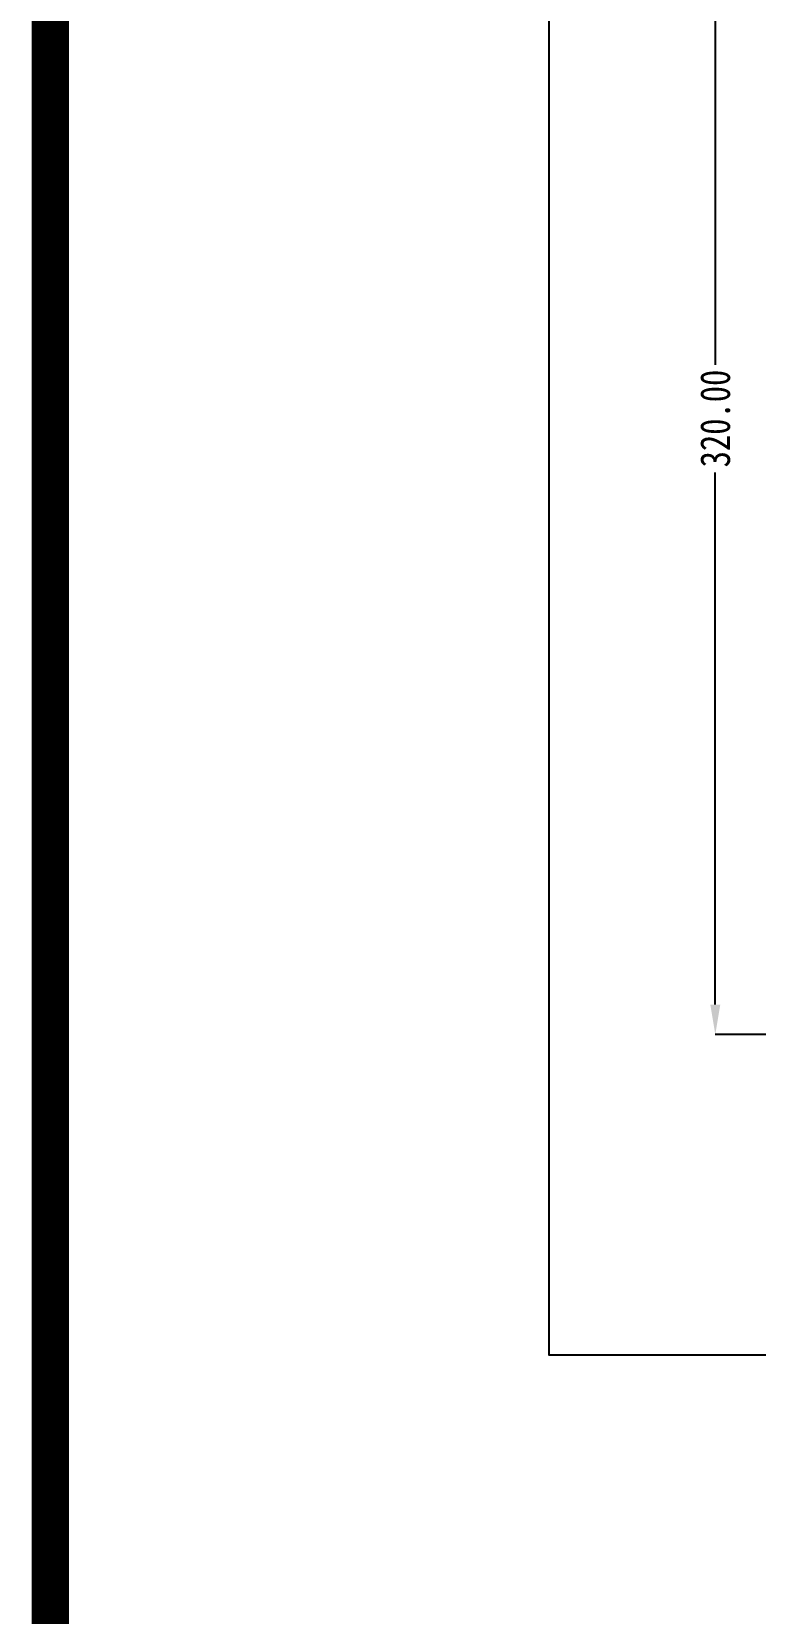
# Model space of a CAD drawing. Header units: millimetres. Extents: x 3054 to 4939, y -1170 to 130.
# Drawn here: x 4109.3 to 4303, y -520 to -96.8 of the extents above; entities that cross this region are included whole.
import ezdxf

# ---------------------------------------------------------------- set-up
doc = ezdxf.new("R2010")
doc.units = ezdxf.units.MM
doc.header["$LTSCALE"] = 16.335
doc.header["$PDMODE"] = 3
doc.header["$PDSIZE"] = 0.3125
doc.layers.get('0').update_dxf_attribs({"linetype": 'CONTINUOUS'})
doc.layers.get('Defpoints').update_dxf_attribs({"linetype": 'CONTINUOUS'})
doc.styles.get("Standard").update_dxf_attribs({"font": 'txt', "width": 0.8})
doc.dimstyles.get("Standard").update_dxf_attribs({"dimtxt": 0.15625, "dimasz": 0.1875, "dimexe": 0.125, "dimexo": 0.0625, "dimtad": 0, "dimtih": 1, "dimtoh": 1, "dimdsep": 46, "dimtxsty": 'Standard', "dimcen": 0.09, "dimadec": 0, "dimazin": 0, "dimtp": 0.01, "dimtm": 0.01, "dimtfac": 1, "dimtofl": 0, "dimtmove": 0, "dimatfit": 3, "dimfxl": 0, "dimtolj": 1, "dimarcsym": 0})

# ---------------------------------------------------------------- blocks, each defined once
blk = doc.blocks.new('*D322')
at = {"color": 4, "lineweight": -2}
for p, q in [((4361.76, -45.08), (4292.29, -45.08)), ((4292.29, -53.08), (4292.29, -185.9)), ((4292.29, -357.08), (4292.29, -214.7)), ((4367.19, -365.08), (4292.29, -365.08))]:
    blk.add_line(p, q, dxfattribs=at)
at = {"color": 4}
for points in [[(4290.95, -53.08), (4293.62, -53.08), (4292.29, -45.08)], [(4290.95, -357.08), (4293.62, -357.08), (4292.29, -365.08)]]:
    blk.add_solid(points, dxfattribs=at)
at = {"layer": 'Defpoints', "color": 0}
for p in [(4361.76, -45.08), (4292.29, -365.08), (4367.19, -365.08)]:
    blk.add_point(p, dxfattribs=at)
at = {"color": 6, "insert": (4292.29, -200.3), "char_height": 8, "attachment_point": 5, "rotation": 90}
blk.add_mtext('\\A1;320.00', dxfattribs=at)

msp = doc.modelspace()

# ---------------------------------------------------------------- linework, layer by layer
at = {"const_width": 10}
msp.add_lwpolyline([(4114.316, 125.258), (4933.609, 125.258), (4933.609, -1165.194), (4114.316, -1165.194)], close=True, dxfattribs=at)
msp.add_lwpolyline([(4247.856, 24.761), (4841.191, 24.761), (4841.191, -450.887), (4247.856, -450.887)], close=True)

# ---------------------------------------------------------------- dimensions: what is measured, and where the dimension line sits
dim = msp.add_linear_dim(base=(4292.286, -365.077), p1=(4361.764, -45.077), p2=(4367.186, -365.077), angle=90, dimstyle='Standard', override={"dimtxt": 8, "dimasz": 8, "dimexe": 0, "dimexo": 0, "dimgap": 0, "dimtih": 0, "dimtoh": 0, "dimzin": 0, "dimcen": 0, "dimclrd": 4, "dimclre": 4, "dimclrt": 6, "dimadec": 2, "dimtp": 0, "dimtm": 0, "dimtzin": 0})
dim.commit()
dim.dimension.update_dxf_attribs({"geometry": '*D322', "text_midpoint": (4292.286, -200.301), "dimtype": 160})

doc.saveas('drawing.dxf')
